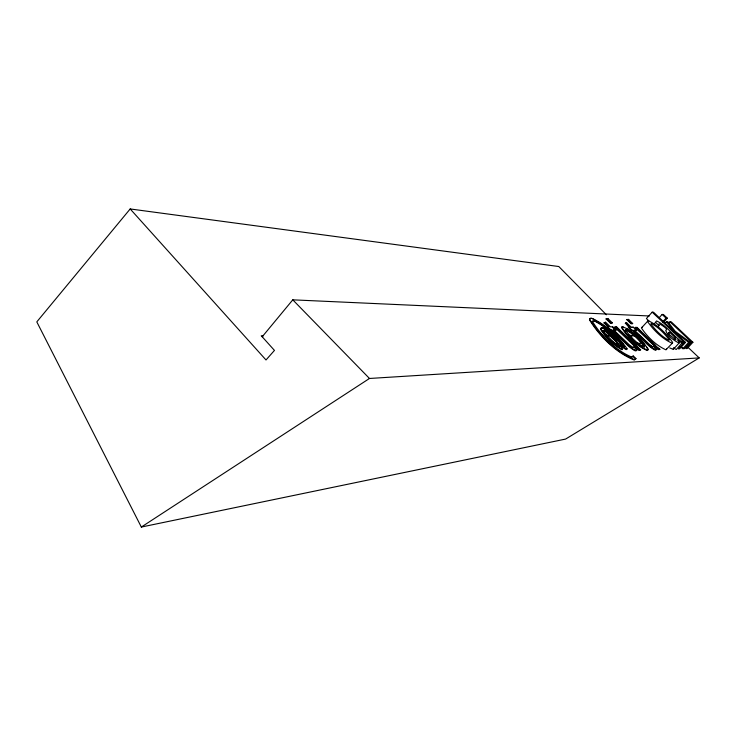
<?xml version="1.0" encoding="UTF-8"?>
<svg xmlns="http://www.w3.org/2000/svg" width="736" height="736" viewBox="0 0 736 736"><rect width="100%" height="100%" fill="white"/><g stroke="black" fill="none" stroke-linecap="round" stroke-linejoin="round"><path stroke-width="1.1" d="M654.166 324.052L656.549 320.924C666.816 325.588 673.394 336.26 682.566 342.332L682.272 342.976A4.572 0.708 41.9 0 1 679.411 341.21L677.782 339.82L679.264 342.829L673.32 349.333L669.742 347.944M672.529 342.985L672.621 342.406C666.494 333.564 657.993 325.202 648.177 320.638L641.433 327.989C647.45 336.913 656.034 345.359 665.896 349.812L672.529 342.985L671.95 343.188C662.115 338.634 653.54 330.234 647.441 321.347L647.56 320.804M666.494 349.591L666.595 349.002M592.351 322.248L592.572 321.282L595.084 321.292L601.928 325.34L620.089 341.568L624.294 346.849L623.208 346.748L624.625 346.481L616.161 337.024L602.26 324.972L595.406 320.933L592.903 320.914L592.682 321.88C601.892 336.49 615.719 350.41 631.782 357.089L633.254 355.994L635.959 358.588L634.174 360.014C615.765 352.526 599.886 336.619 589.481 319.866L589.738 318.762L590.925 318.44M633.254 355.994L631.451 357.457M606.39 314.778L558.79 266.524L130.189 208.95L36.8 321.88L141.33 527.05L565.607 439.07L699.2 357.908L687.534 346.895M130.189 208.95L266.009 359.968L274.464 350.41L262.2 336.775L292.781 299.837L649.318 315.974M606.059 318.982L608.01 318.679L612.324 322.8L612.012 323.159L610.392 323.113L606.059 318.982L608.01 318.679M604.366 322.589L608.755 326.793L608.433 327.152L604.044 322.948L604.366 322.589L605.608 322.23L610.411 326.821L612.766 326.867L616.05 330.004L613.382 330.335L616.05 330.004M605.608 322.23L604.044 322.948M622.242 349.444L621.865 349.747C613.272 344.963 605.48 337.456 600.383 328.983L601.174 328.1L603.925 328.155L623.539 346.38M610.392 323.113L612.324 322.8M613.704 329.976L629.344 344.844L632.472 347.107L633.88 347.079L636.925 349.986L635.913 350.925L634.368 350.502L629.289 346.941L611.745 330.317L610.604 330.308L607.292 327.134L608.755 326.793M603.06 330.795L605.305 330.676L616.271 341.191L619.721 346.095L619.123 346.803L618.139 346.444L619.454 346.435M612.766 326.867L612.444 327.226L615.728 330.354M610.604 330.308L612.067 329.958L632.436 348.781L636.235 350.566L636.925 349.986M615.048 326.904L614.726 327.262L638.802 350.262L640.66 349.858L616.648 326.931L615.048 326.904L639.133 349.904L640.66 349.858M616.648 326.931L616.336 327.29L622.132 332.819M626.86 319.7L628.654 319.415L632.491 323.684L631.019 323.647L626.86 319.7L628.654 319.415M625.545 323.159L629.446 327.511L625.545 323.159L626.658 322.81L631.258 327.189L633.411 327.235L636.244 330.565M625.232 323.5L626.658 322.81M631.019 323.647L632.794 323.352M636.557 330.225L634.423 330.197L649.41 344.384L652.372 346.546L653.651 346.518L656.264 349.637L655.666 350.189L654.23 349.784L649.428 346.389L632.62 330.528L631.58 330.519L628.397 327.492L629.758 327.17M619.39 346.463L615.94 341.559L616.271 341.191M633.411 327.235L630.954 327.538M631.58 330.519L632.923 330.188L652.427 348.146L655.978 349.848L656.567 349.296M635.177 327.603L636.953 327.29L659.668 349.517L658.278 349.563L635.177 327.603L636.64 327.63L640.752 331.54M685.52 342.415L684.278 342.433L678.408 348.846L679.668 348.8L685.52 342.415L653.522 312.23L652.179 312.156L646.401 318.55L648.858 320.887M659.3 317.575L662.142 314.438L663.43 314.502L667.331 318.182L663.78 322.092M633.88 347.079L633.089 347.732L632.15 347.466M657.533 327.235L659.014 325.597L658.72 324.226L659.336 323.785C661.333 324.843 669.171 329.434 665.74 330.464C667.699 336.104 673.753 340.372 678.932 343.04L679.264 342.829M662.501 322.046L666.062 318.127L667.331 318.182M665.123 323.205L666.485 321.706L667.865 321.752L675.234 331.31L690.267 342.323L684.48 348.625L682.907 348.689L680.174 346.693M635.959 358.588L635.628 358.956L632.923 356.362M668.555 323.389L669.981 321.816L671.241 321.862L692.907 342.268L687.166 348.533L685.952 348.579L691.711 342.295L692.907 342.268M653.651 346.518L652.068 346.895L649.106 344.733M668.122 333.886L669.594 332.276L675.381 337.741L675.961 339.885L669.613 334.806L668.463 332.525L669.594 332.276M658.278 349.563L659.98 349.177M673.909 339.351L675.381 337.741M682.566 342.332L676.375 349.425A4.563 0.727 41.9 0 1 673.504 347.677M682.907 348.689L688.712 342.35L690.267 342.323M641.58 346.113L643.696 343.924M141.33 527.05L369.472 378.47L699.2 357.908M647.8 350.281L647.137 350.511C636.778 345.966 627.688 337.088 621.57 327.667L621.745 327.088L623.539 327.115M635.398 359.352L634.506 359.646C616.106 352.148 600.226 336.242 589.812 319.498L590.07 318.394L591.256 318.072C605.618 324.309 618.304 336.389 627.274 348.984L624.487 348.156L620.181 344.844L622.362 348.22L622.205 349.379C613.603 344.586 605.811 337.088 600.714 328.615L601.496 327.732L603.925 328.155M641.571 327.437L642.188 327.262M614.532 343.776L619.123 343.684M637.505 343.326L642.105 343.234M606.271 335.984L610.862 335.975M629.206 335.929L634.947 335.92M263.525 335.754L261.225 335.754L262.2 336.775M606.814 335.395L610.264 335.395M629.777 335.377L634.368 335.368M607.292 327.134L608.433 327.152M628.397 327.492L629.446 327.511M605.305 330.676L603.391 330.427L604.523 332.819L611.91 340.538L618.479 346.076M625.646 329.967C633.227 333.5 639.363 340.308 644.377 346.831M627.698 356.371L629.823 357.218M592.6 318.789L594.771 319.746M621.957 352.811L625.076 354.899M626.667 328.707L633.374 333.785M598.239 321.853L605.581 327.336M639.878 345.267L641.212 346.214M681.38 347.042L683.201 348.367M688.712 342.35L674.185 331.715L666.485 321.706M618.461 350.198L620.209 351.504M616.234 348.376L606.639 339.802L597.908 330.676M637.394 343.206L639.05 344.577M620.154 344.319L621.386 345.386M607.78 329.139L610.862 331.844M647.018 342.82L648.407 344.098M611.579 340.906L614.367 343.5M611.625 332.525L623.374 344.098M662.142 314.438L666.062 318.127M669.981 321.816L691.711 342.295M652.179 312.156L684.278 342.433M655.647 322.414L659.014 325.597M630.007 321.319L632.491 323.684M643.227 333.886L648.158 338.569M650.624 340.915L655.555 345.607M658.021 347.953L659.668 349.517M627.164 319.36L631.322 323.306M635.481 327.272L658.582 349.223M626.345 323.15L628.645 325.34M638.14 334.383L644.598 340.52M628.71 327.152L631.893 330.17M627.09 337.566L631.23 341.513M633.714 343.887L638.682 348.625M606.372 318.624L610.705 322.764M613.382 330.335L618.13 334.88M619.712 336.389L621.304 337.907M607.614 326.775L610.926 329.949M603.603 328.523L609.049 333.739M604.974 331.044L615.94 341.559M638.682 338.588L644.754 344.834M628.516 334.852L632.38 338.68M292.781 299.837L369.472 378.47M605.618 334.797L607.044 336.398M621.239 347.171L619.859 345.212L625.582 349.333L626.511 349.591L626.842 348.671M646.696 347.245L647.947 349.655M603.023 331.274L603.4 332.065M625.471 330.151C630.494 336.683 636.649 343.528 644.23 347.061L644.69 346.481C639.676 339.958 633.54 333.15 625.968 329.618L625.158 330.501L625.453 331.172M673.247 348.708L673.32 349.333M648.26 349.306L647.459 350.161C637.1 345.616 628.01 336.738 621.883 327.318L622.067 326.738C632.84 329.958 641.902 340.161 648.26 349.306M669.226 339.701L668.849 340.234C661.646 336.702 655.794 330.252 650.863 324.061L651.268 323.564C658.453 327.088 664.295 333.518 669.226 339.701"/></g></svg>
